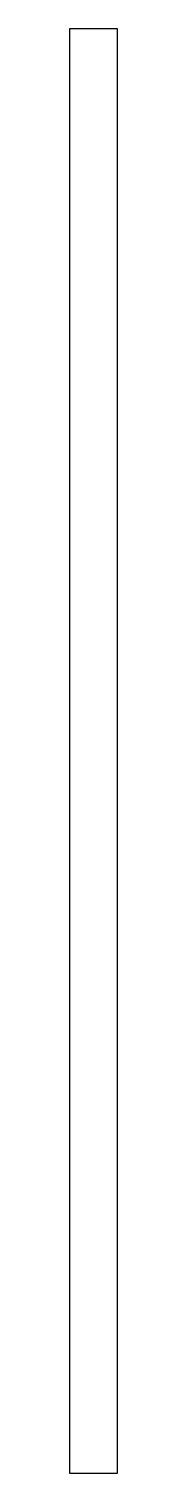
# Model space of a CAD drawing. Header units: millimetres. Extents: x 121 to 126, y -300 to -150.
import ezdxf

# ---------------------------------------------------------------- set-up
doc = ezdxf.new("R2010")
doc.units = ezdxf.units.MM
doc.layers.get('0').update_dxf_attribs({"linetype": 'CONTINUOUS'})

msp = doc.modelspace()

# ---------------------------------------------------------------- linework, layer by layer
msp.add_lwpolyline([(121, -300), (126, -300), (126, -150), (121, -150)], close=True)

doc.saveas('drawing.dxf')
